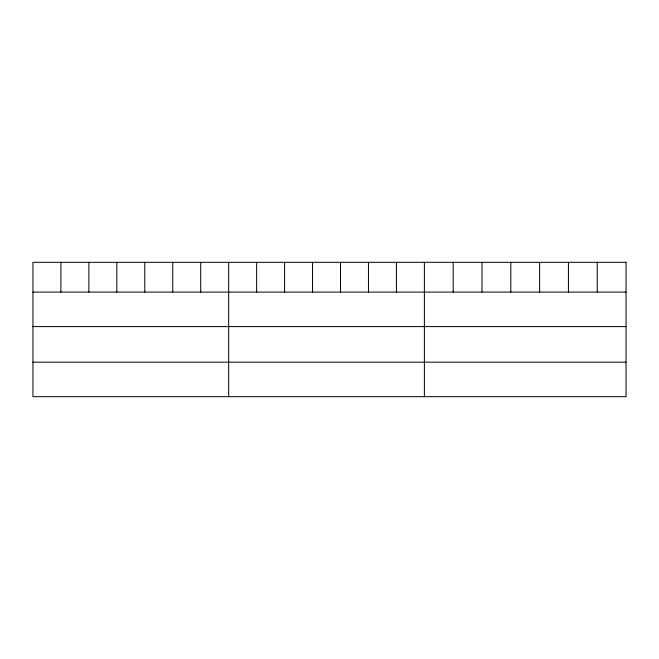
<?xml version="1.0" encoding="UTF-8"?>
<svg xmlns="http://www.w3.org/2000/svg" width="659" height="659" viewBox="0 0 659 659"><rect width="100%" height="100%" fill="white"/><g stroke="black" fill="none" stroke-linecap="round" stroke-linejoin="round"><path stroke-width="0.99" d="M32.95 292.085L626.05 292.085M32.95 326.6L626.05 326.6M32.95 362.17L626.05 362.17M597.243 262.315L597.243 292.085M568.437 262.315L568.437 292.085M539.63 262.315L539.63 292.085M510.816 262.315L510.816 292.085M482.009 262.315L482.009 292.085M453.203 262.315L453.203 292.085M424.396 262.315L424.396 396.685M396.438 262.315L396.438 292.085M368.472 262.315L368.472 292.085M340.514 262.315L340.514 292.085M312.555 262.315L312.555 292.085M284.597 262.315L284.597 292.085M256.631 262.315L256.631 292.085M228.673 262.315L228.673 396.685M200.715 262.315L200.715 292.085M172.749 262.315L172.749 292.085M144.791 262.315L144.791 292.085M116.832 262.315L116.832 292.085M88.874 262.315L88.874 292.085M60.908 262.315L60.908 292.085M626.05 262.315L32.95 262.315L32.95 396.685L626.05 396.685L626.05 262.315"/></g></svg>
